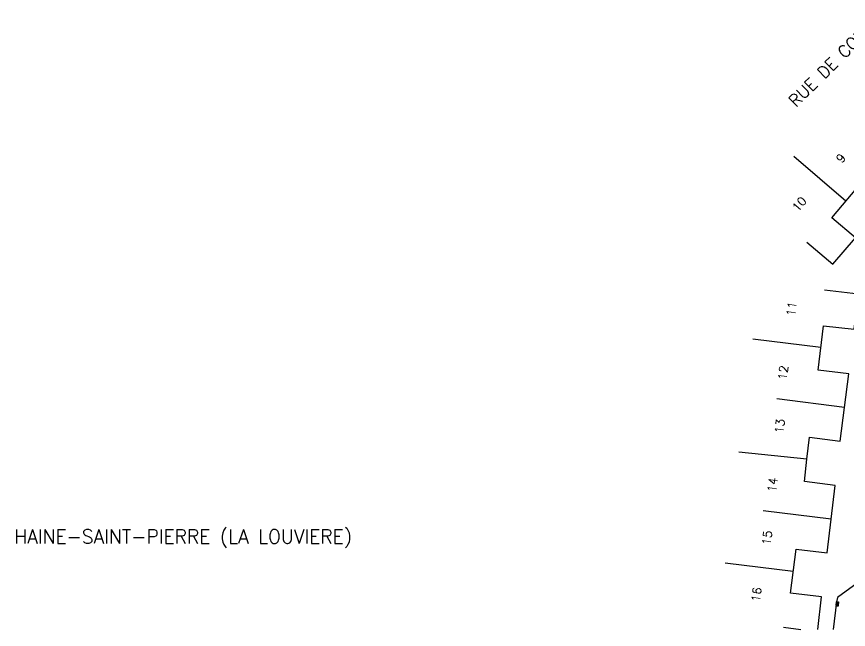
# Model space of a CAD drawing. Header units: millimetres. Extents: x 139000 to 140001, y 128999 to 130000.
# Drawn here: x 139434.9 to 139556.3, y 129000 to 129089.4 of the extents above; entities that cross this region are included whole.
import ezdxf
from ezdxf.enums import TextEntityAlignment as Align

# ---------------------------------------------------------------- set-up
doc = ezdxf.new("R2010")
doc.units = ezdxf.units.MM
doc.layers.get('0').update_dxf_attribs({"linetype": 'CONTINUOUS'})
for name, color, linetype in [('W0008', 7, 'CONTINUOUS'), ('W0100', 7, 'CONTINUOUS'), ('W0400', 7, 'CONTINUOUS'), ('W0980', 7, 'CONTINUOUS'), ('W0989', 7, 'CONTINUOUS'), ('W0991', 7, 'CONTINUOUS'), ('W1102', 7, 'CONTINUOUS')]:
    doc.layers.add(name, color=color, linetype=linetype)
doc.styles.get("Standard").update_dxf_attribs({"font": 'romans.shx', "width": 0.85})

# ---------------------------------------------------------------- blocks, each defined once
blk = doc.blocks.new('T400')
for p, q in [((-0.15, 0.3), (0.15, 0.3)), ((-0.15, -0.25), (-0.15, 0.3)), ((-0.15, 0.15), (0.15, 0.15)), ((-0.15, 0), (0.15, 0)), ((0.15, 0.3), (0.15, -0.25)), ((-0.15, -0.15), (0.15, -0.15)), ((-0.15, -0.25), (-0.15, -0.3)), ((-0.15, -0.3), (0.15, -0.3)), ((0.15, -0.3), (0.15, -0.25))]:
    blk.add_line(p, q)

msp = doc.modelspace()

# ---------------------------------------------------------------- linework, layer by layer
at = {"layer": 'W0008', "flags": 128}
msp.add_lwpolyline([(139560.25, 129008.69), (139554.72, 129004.66), (139554.56, 129004.03), (139554.1, 129000)], dxfattribs=at)
at = {"layer": 'W0100', "flags": 128}
for points in [[(139550.24, 129056.52), (139554.04, 129053.27), (139557.35, 129057.12), (139553.92, 129060.05), (139555.45, 129061.92), (139558.1, 129065.01), (139561.57, 129062.04), (139564.89, 129065.91), (139568.13, 129069.68), (139564.72, 129072.59), (139566.74, 129075.05), (139568.97, 129077.48), (139572.35, 129074.58), (139575.68, 129078.46), (139571.89, 129081.71)], [(139551.85, 129000), (139552.41, 129004.75), (139547.89, 129005.29), (139548.67, 129011.71), (139553.2, 129011.16), (139553.79, 129016.07), (139554.4, 129021), (139549.91, 129021.57), (139550.26, 129024.81), (139550.66, 129028.02), (139555.13, 129027.45), (139555.77, 129032.38), (139556.37, 129037.28), (139551.9, 129037.83), (139552.69, 129044.27), (139557.16, 129043.82), (139557.77, 129048.9), (139552.81, 129049.5)], [(139546.85, 129000.3), (139549.38, 129000)]]:
    msp.add_lwpolyline(points, dxfattribs=at)
at = {"layer": 'W1102', "flags": 128}
for points in [[(139555.95, 129062.5), (139548.35, 129069.01)], [(139552.3, 129041.11), (139542.38, 129042.34)], [(139555.77, 129032.38), (139545.85, 129033.66)], [(139550.26, 129024.81), (139540.32, 129025.87)], [(139553.79, 129016.07), (139543.87, 129017.28)], [(139548.27, 129008.46), (139538.35, 129009.66)]]:
    msp.add_lwpolyline(points, dxfattribs=at)

# ---------------------------------------------------------------- block references
at = {"layer": 'W0400', "rotation": 353.5087400476165}
msp.add_blockref('T400', (139554.69, 129003.72), dxfattribs=at)

# ---------------------------------------------------------------- texts
at = {"layer": 'W0980'}
msp.add_text('HAINE-SAINT-PIERRE (LA LOUVIERE)', height=2, dxfattribs=at).set_placement((139459.24, 129013.41), align=Align.MIDDLE)
at = {"layer": 'W0989'}
msp.add_text('RUE DE CONZA', height=1.75, rotation=44.9293, dxfattribs=at).set_placement((139554.34, 129082.99), align=Align.MIDDLE)
at = {"layer": 'W0991'}
for s, rotation, p in [('9', 49.4276, (139555.34, 129067.94)), ('10', 49.4276, (139548.93, 129060.83)), ('11', 82.5956, (139548.5, 129045.62)), ('12', 82.5956, (139547.27, 129036.31)), ('13', 82.5956, (139546.79, 129028.51)), ('14', 82.5956, (139545.73, 129019.94)), ('15', 82.5956, (139544.94, 129012.21)), ('16', 82.5956, (139543.38, 129003.94))]:
    msp.add_text(s, height=1.25, rotation=rotation, dxfattribs=at).set_placement(p)

doc.saveas('drawing.dxf')
